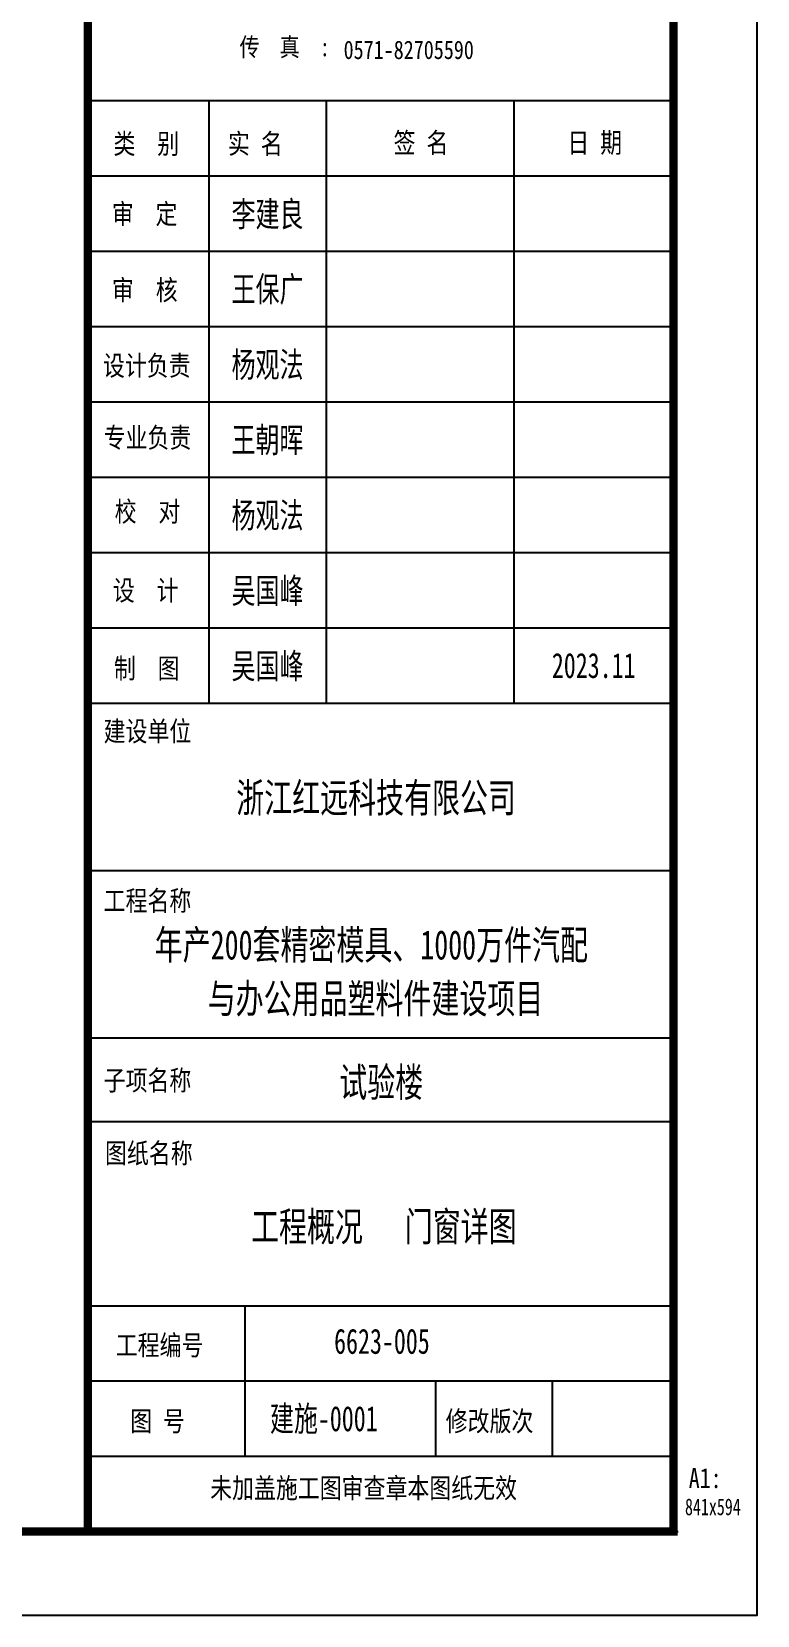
# Model space of a CAD drawing. Extents: x 79570 to 678837, y -1139230 to -612789.
# Drawn here: x 648291 to 652626, y -845099 to -835637 of the extents above; entities that cross this region are included whole.
import ezdxf
from ezdxf.enums import TextEntityAlignment as Align

# ---------------------------------------------------------------- set-up
doc = ezdxf.new("R2010")
doc.units = 0
doc.header["$LTSCALE"] = 1000
doc.header["$MEASUREMENT"] = 0
doc.layers.add('4', color=4, linetype='Continuous')
doc.layers.add('结-图框', color=6, linetype='Continuous')
doc.layers.add('ys-notprint', color=7, linetype='Continuous', plot=False)
doc.styles.add('蓝绿图框', font='', dxfattribs={"width": 0.7})
doc.styles.get('蓝绿图框').set_extended_font_data('SimSun')

# ---------------------------------------------------------------- blocks, each defined once
blk = doc.blocks.new('template_浙_标准图框A1_A1_0.0000_1bed4683cac0ca9b963c039433737638')
at = {"layer": '结-图框'}
for p, q in [((761.0000040574514, 181.0000025500776), (831.0000040574514, 181.0000025500867)), ((775.4685472708325, 181.0000025500776), (775.4685472708325, 109.0000025500776)), ((789.4861106327671, 181.0000025500776), (789.4861106327671, 109.0000025500776)), ((811.8973729726522, 181.0000025500867), (811.8973729726522, 109.0000025500867)), ((761.0000040574514, 172.0000025500776), (831.0000040574514, 172.0000025500867)), ((761.0000040574514, 163.0000025500776), (831.0000040574514, 163.0000025500867)), ((761.0000040574514, 154.0000025500776), (831.0000040574514, 154.0000025500867)), ((761.0000040574514, 145.0000025500776), (831.0000040574514, 145.0000025500867)), ((761.0000040574514, 136.0000025500776), (831.0000040574514, 136.0000025500867)), ((761.0000040574514, 127.0000025500776), (831.0000040574514, 127.0000025500867)), ((761.0000040574514, 118.0000025500776), (831.0000040574514, 118.0000025500867)), ((761.0000040574514, 109.0000025500776), (831.0000040574514, 109.0000025500867)), ((761.0000040574541, 89.00000255007762), (831.0000040574541, 89.00000255008672)), ((761.000004057455, 69.00000255007762), (831.000004057455, 69.00000255008672)), ((761.0000040574541, 59.00000255007762), (831.0000040574541, 59.00000255008672)), ((761.000004057456, 59.00000255007762), (831.000004057456, 59.00000255008672)), ((761.0000040574541, 37.00000255007762), (831.0000040574541, 37.00000255008672)), ((779.7499175771236, 37.00000255007762), (779.7499175771236, 19.00000255007762)), ((761.0000040574541, 28.00000255007762), (831.0000040574541, 28.00000255008672)), ((802.5523040903981, 28.00000255008672), (802.5523040903981, 19.00000255007762)), ((816.4956532532424, 28.00000255008672), (816.4956532532424, 19.00000255007762)), ((761.0000040574541, 19.00000255007762), (831.0000040574541, 19.00000255008672)), ((761.0000040574541, 10.00000255007762), (831.0000040574541, 10.00000255008672)), ((816.0000040574541, 10.00000255007762), (831.5310018110631, 10.00000255007762))]:
    blk.add_line(p, q, dxfattribs=at)
blk.add_lwpolyline([(4.057455043948721e-06, 2.550077624619007e-06), (841.0000040574541, 2.550077624619007e-06), (841.0000040574541, 594.0000025500776), (4.057455043948721e-06, 594.0000025500776)], close=True, dxfattribs=at)
at = {"layer": '结-图框', "const_width": 1}
blk.add_lwpolyline([(25.00000405745504, 584.0000025500776), (25.00000405745504, 10.00000255007762), (831.0000040574541, 10.00000255007762), (831.0000040574541, 584.0000025500776)], close=True, dxfattribs=at)
blk.add_lwpolyline([(761.0000040574541, 10.00000255007762), (761.0000040574541, 584.0000025500776)], dxfattribs=at)
at = {"color": 6, "style": '蓝绿图框', "width": 0.7}
for tag, p in [('专业审定', (782.4773289518016, 167.5000025500794)), ('专业审核', (782.4773289517989, 158.5000025500794)), ('项目经理', (782.4773289518016, 149.5000025500776)), ('专业负责', (782.4773289517989, 140.5000025500794)), ('专业校对', (782.4773289518016, 131.5000025500794)), ('专业设计', (782.4773289518016, 122.5000025500794)), ('专业制图', (782.4773289518016, 113.5000025500794))]:
    blk.add_attdef(tag, text='', height=3, dxfattribs=at).set_placement(p, align=Align.MIDDLE)
for tag, height, p in [('日期', 3, (821.4486885150527, 113.5000025500849)), ('建设单位', 3.5, (796.0000040574514, 97.71680751249369)), ('项目名称', 3.5, (796.0036289328946, 76.9574456618684)), ('子项名称', 3.5, (796.2638906376624, 63.68845313682687)), ('图纸名称', 3.5, (796.284507595753, 51.48279787982756)), ('图纸名称', 3.5, (796.3750837075368, 46.45471373741202)), ('图纸名称', 3.5, (796.4762630775367, 41.63660427579816)), ('项目编号', 3, (796.146182278706, 32.7491827509366)), ('图号', 3, (789.2000134241562, 23.50000255008672)), ('修改版次', 3, (823.7478286553469, 23.50000255008672))]:
    blk.add_attdef(tag, text='', height=height, dxfattribs=at).set_placement(p, align=Align.MIDDLE_CENTER)
at = {"layer": 'ys-notprint', "color": 6, "style": '蓝绿图框', "width": 0.7}
for tag, p in [('暖通', (21.08550312612715, 577.8394019365915)), ('电气', (21.02001238455887, 564.8195336493154)), ('给排水', (21.34910817921082, 552.5493582411891)), ('结构', (21.47003237925128, 539.6416676044628)), ('建筑', (21.39971938465533, 526.5294264274689))]:
    blk.add_attdef(tag, text='', height=2.5, rotation=90.78007159280595, dxfattribs=at).set_placement(p, align=Align.MIDDLE)
blk.add_attdef('设计发图章', text='', height=3, dxfattribs=at).set_placement((747.0923638749964, 465.4798797882231), align=Align.MIDDLE)
at = {"layer": '结-图框', "style": '蓝绿图框'}
for s, height, width, p in [('传  真  :', 2.2, 0.8, (779.1329633775104, 186.2981828105058)), ('0571-82705590', 2.2, 0.8, (791.5664152779855, 185.9612175177099)), ('类  别', 2.4, 0.8, (764.0634522388646, 174.6429975722767)), ('实 名', 2.4, 0.8, (777.740071278562, 174.6429975722767)), ('签 名', 2.4, 0.8, (797.5421600943191, 174.7630436423879)), ('日 期', 2.4, 0.8, (818.296087734384, 174.7630448452401)), ('审  定', 2.4, 0.8, (763.8634522388647, 166.2542505658639)), ('审  核', 2.4, 0.8, (763.8914797928701, 157.163026702352)), ('设计负责', 2.4, 0.8, (762.8106477199917, 148.1332858726491)), ('专业负责', 2.4, 0.8, (762.8955629678494, 139.5316536367627)), ('校  对', 2.4, 0.8, (764.2131157582116, 130.6948198510745)), ('设  计 ', 2.4, 0.8, (763.9909056189053, 121.2651150664642)), ('制  图', 2.4, 0.8, (764.1189351497433, 111.9578822074036)), ('建设单位', 2.4, 0.8, (762.8929145665634, 104.4427194344335)), ('工程名称', 2.4, 0.8, (762.8929145665634, 84.18898911986071)), ('子项名称', 2.4, 0.8, (762.8929145665679, 62.72283112823425)), ('图纸名称', 2.4, 0.8, (763.0580724794863, 54.01595593251659)), ('工程编号', 2.4, 0.8, (764.3374793961066, 31.07767799299654)), ('图 号', 2.4, 0.8, (766.0612312711664, 22.00473975902787)), ('修改版次', 2.4, 0.8, (803.7650987028765, 22.00473975902787)), ('A1:', 2.4, 0.8, (832.808811101354, 15.19957236270602)), ('未加盖施工图审查章本图纸无效', 2.4, 0.8, (775.6200863252607, 14.0058051059932)), ('841x594', 2, 0.7, (832.3561804765795, 11.96411983597682))]:
    blk.add_text(s, height=height, dxfattribs=dict(at, width=width)).set_placement(p)
at = {"layer": '结-图框', "style": '蓝绿图框', "width": 0.7}
for tag, p in [('项目经理', (792.5000040574541, 572.0000025500885)), ('专业负责', (792.5000040574541, 564.0000025500885)), ('专业设计', (792.5000040574541, 556.0000025500885))]:
    blk.add_attdef(tag, text='', height=3.5, dxfattribs=at).set_placement(p, align=Align.MIDDLE_CENTER)

msp = doc.modelspace()

# ---------------------------------------------------------------- block references
at = {"layer": '4'}
ref = msp.add_blockref('template_浙_标准图框A1_A1_0.0000_1bed4683cac0ca9b963c039433737638', (610575.857210443, -845098.554173602), dxfattribs=dict(at, xscale=50, yscale=50, zscale=50))
ref.add_attrib('建设单位_001', '浙江红远科技有限公司', (649512.9129688711, -840301.6721313106), dxfattribs={"layer": '0', "color": 6, "height": 175, "style": '蓝绿图框', "width": 0.7})
ref.add_attrib('项目名称_001', '年产200套精密模具、1000万件汽配', (649025.8164348655, -841180.1957793975), dxfattribs={"layer": '0', "color": 6, "height": 175, "style": '蓝绿图框', "width": 0.7})
ref.add_attrib('子项名称_001', '试验楼', (650128.3989645484, -842001.1454056496), dxfattribs={"layer": '0', "color": 6, "height": 175, "style": '蓝绿图框', "width": 0.7})
ref.add_attrib('项目编号', '6623-005', dxfattribs={"layer": '0', "color": 6, "height": 150, "style": '蓝绿图框', "width": 0.7}).set_placement((650383.1663243782, -843461.0950360552), align=Align.MIDDLE_CENTER)
ref.add_attrib('图号', '建施-0001', dxfattribs={"layer": '0', "color": 6, "height": 150, "style": '蓝绿图框', "width": 0.7}).set_placement((650035.8578816507, -843923.5540460977), align=Align.MIDDLE_CENTER)
ref.add_attrib('日期', '2023.11', dxfattribs={"layer": '0', "color": 6, "height": 150, "style": '蓝绿图框', "width": 0.7}).set_placement((651648.2916361955, -839423.5540460978), align=Align.MIDDLE_CENTER)
ref.add_attrib('专业制图', '吴国峰', dxfattribs={"layer": '0', "color": 6, "height": 150, "style": '蓝绿图框', "width": 0.7}).set_placement((649699.723658033, -839423.554046098), align=Align.MIDDLE)
ref.add_attrib('专业设计', '吴国峰', dxfattribs={"layer": '0', "color": 6, "height": 150, "style": '蓝绿图框', "width": 0.7}).set_placement((649699.723658033, -838973.554046098), align=Align.MIDDLE)
ref.add_attrib('专业校对', '杨观法', dxfattribs={"layer": '0', "color": 6, "height": 150, "style": '蓝绿图框', "width": 0.7}).set_placement((649699.723658033, -838523.554046098), align=Align.MIDDLE)
ref.add_attrib('专业负责', '王朝晖', dxfattribs={"layer": '0', "color": 6, "height": 150, "style": '蓝绿图框', "width": 0.7}).set_placement((649699.7236580328, -838073.554046098), align=Align.MIDDLE)
ref.add_attrib('项目经理', '杨观法', dxfattribs={"layer": '0', "color": 6, "height": 150, "style": '蓝绿图框', "width": 0.7}).set_placement((649699.723658033, -837623.5540460981), align=Align.MIDDLE)
ref.add_attrib('专业审核', '王保广', dxfattribs={"layer": '0', "color": 6, "height": 150, "style": '蓝绿图框', "width": 0.7}).set_placement((649699.7236580328, -837173.554046098), align=Align.MIDDLE)
ref.add_attrib('专业审定', '李建良', dxfattribs={"layer": '0', "color": 6, "height": 150, "style": '蓝绿图框', "width": 0.7}).set_placement((649699.723658033, -836723.554046098), align=Align.MIDDLE)
ref.add_attrib('图纸名称', '工程概况   门窗详图', dxfattribs={"layer": '0', "color": 6, "height": 175, "style": '蓝绿图框', "width": 0.7}).set_placement((650394.6113958197, -842775.8184867314), align=Align.MIDDLE_CENTER)
ref.add_attrib('项目名称_002', '与办公用品塑料件建设项目', (649342.2747681987, -841501.0291127308), dxfattribs={"layer": '0', "color": 6, "height": 175, "style": '蓝绿图框', "width": 0.7})

doc.saveas('drawing.dxf')
